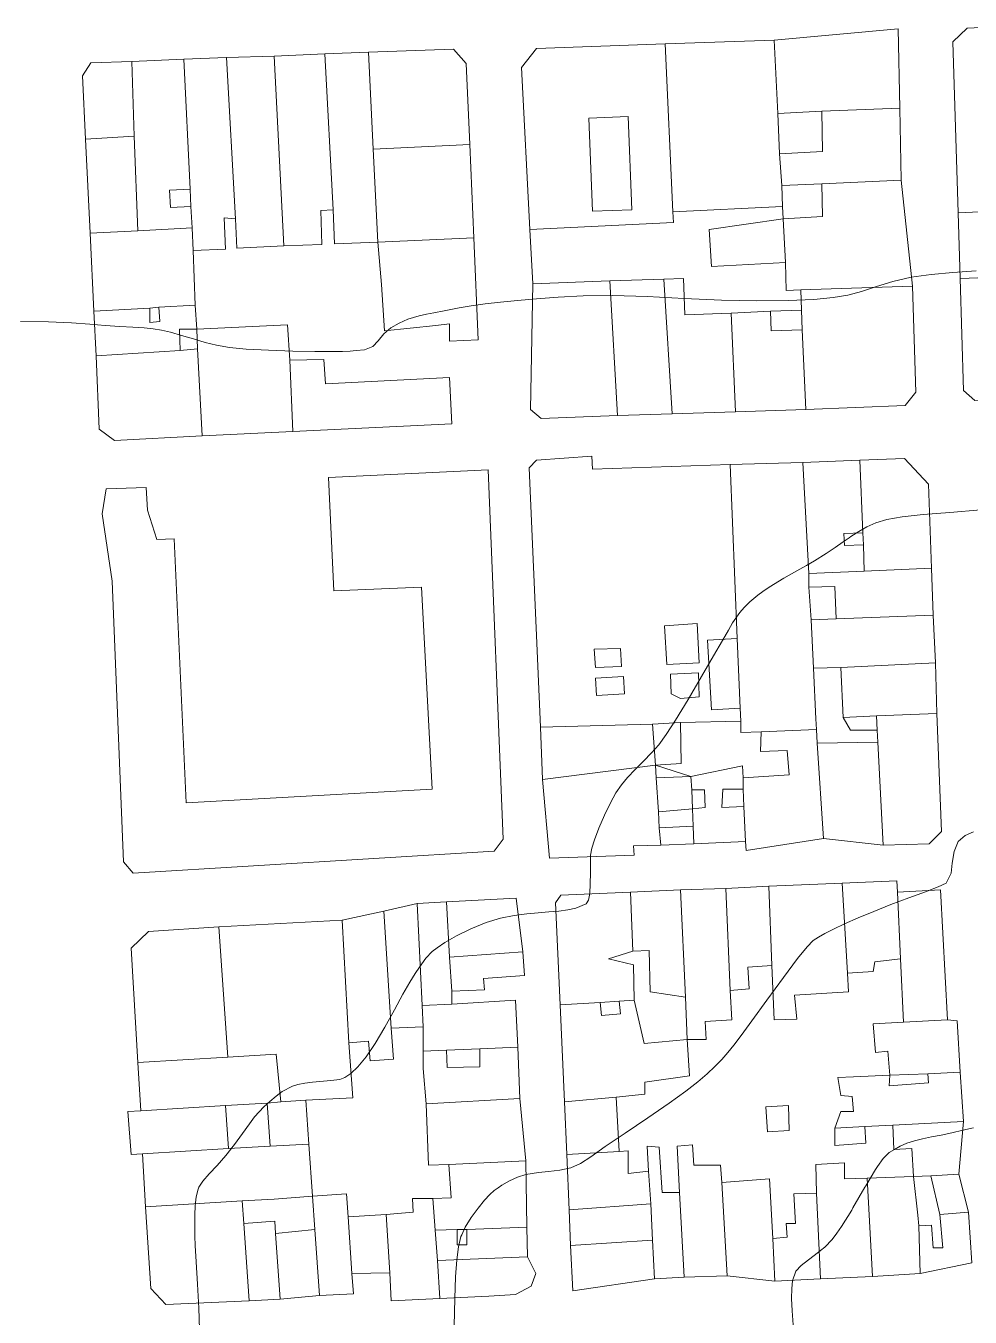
# Model space of a CAD drawing. Header units: kilometres. Extents: x 1172416 to 1173653, y 1051621 to 1052799.
# Drawn here: x 1172712.8 to 1172868.7, y 1052054.1 to 1052267.5 of the extents above; entities that cross this region are included whole.
import ezdxf

# ---------------------------------------------------------------- set-up
doc = ezdxf.new("R2010")
doc.units = ezdxf.units.KM
doc.header["$MEASUREMENT"] = 0
doc.layers.add('edificios', color=44, linetype='Continuous', lineweight=5)
doc.layers.add('terreno', color=7, linetype='Continuous')

msp = doc.modelspace()

# ---------------------------------------------------------------- linework, layer by layer
at = {"layer": 'edificios', "elevation": 50}
for points in [[(1172877.125, 1052244.625), (1172877.375, 1052237.125), (1172866.75, 1052236.625), (1172865.875, 1052264.875), (1172868.25, 1052267.125), (1172876.25, 1052267.50001), (1172877.125, 1052244.625)], [(1172836.375, 1052265.125), (1172856.875, 1052267.00001), (1172857.125, 1052253.875), (1172844.25, 1052253.375), (1172837, 1052253.00001), (1172836.375, 1052265.125)], [(1172762.125, 1052262.875), (1172769.375, 1052263.125), (1172770.125, 1052247.125), (1172770.875, 1052231.75001), (1172763.75, 1052231.50001), (1172763.5, 1052237.125), (1172762.125, 1052262.875)], [(1172769.375, 1052263.125), (1172783.375, 1052263.625), (1172785.5, 1052261.25001), (1172786.125, 1052247.875), (1172770.125, 1052247.125), (1172769.375, 1052263.125)], [(1172819.625, 1052236.75001), (1172819.75, 1052235.00001), (1172796, 1052233.875), (1172794.625, 1052260.625), (1172797.125, 1052263.75001), (1172818.375, 1052264.50001), (1172819.625, 1052236.75001)], [(1172818.375, 1052264.50001), (1172836.375, 1052265.125), (1172837, 1052253.00001), (1172837.25, 1052246.375), (1172837.625, 1052241.125), (1172837.75, 1052237.625), (1172819.625, 1052236.75001), (1172818.375, 1052264.50001)], [(1172730.625, 1052249.25001), (1172722.625, 1052248.75001), (1172722.125, 1052259.25001), (1172723.5, 1052261.375), (1172730.25, 1052261.625), (1172730.625, 1052249.25001)], [(1172730.25, 1052261.625), (1172738.875, 1052262.00001), (1172739.875, 1052240.50001), (1172736.5, 1052240.375), (1172736.625, 1052237.50001), (1172740, 1052237.625), (1172740.25, 1052234.125), (1172731.25, 1052233.625), (1172730.625, 1052249.25001), (1172730.25, 1052261.625)], [(1172738.875, 1052262.00001), (1172745.875, 1052262.25001), (1172747.375, 1052235.625), (1172745.5, 1052235.75001), (1172745.75, 1052230.625), (1172740.375, 1052230.375), (1172740.25, 1052234.125), (1172740, 1052237.625), (1172739.875, 1052240.50001), (1172738.875, 1052262.00001)], [(1172745.875, 1052262.25001), (1172753.75, 1052262.50001), (1172755.375, 1052231.125), (1172747.625, 1052230.75001), (1172747.375, 1052235.625), (1172745.875, 1052262.25001)], [(1172753.75, 1052262.50001), (1172762.125, 1052262.875), (1172763.5, 1052237.125), (1172761.5, 1052237.00001), (1172761.625, 1052231.375), (1172755.375, 1052231.125), (1172753.75, 1052262.50001)], [(1172806.375, 1052236.875), (1172812.875, 1052237.125), (1172812.25, 1052252.50001), (1172805.75, 1052252.25001), (1172806.375, 1052236.875)], [(1172806.375, 1052236.875), (1172805.75, 1052252.25001), (1172812.25, 1052252.50001), (1172812.875, 1052237.125), (1172806.375, 1052236.875)], [(1172844.25, 1052253.375), (1172844.375, 1052246.75001), (1172837.25, 1052246.375), (1172837, 1052253.00001), (1172844.25, 1052253.375)], [(1172857.125, 1052253.875), (1172857.375, 1052242.00001), (1172844.25, 1052241.375), (1172837.625, 1052241.125), (1172837.25, 1052246.375), (1172844.375, 1052246.75001), (1172844.25, 1052253.375), (1172857.125, 1052253.875)], [(1172730.625, 1052249.25001), (1172731.25, 1052233.625), (1172723.375, 1052233.25001), (1172722.625, 1052248.75001), (1172730.625, 1052249.25001)], [(1172786.125, 1052247.875), (1172786.75, 1052232.50001), (1172770.875, 1052231.75001), (1172770.125, 1052247.125), (1172786.125, 1052247.875)], [(1172857.375, 1052242.00001), (1172859.25, 1052224.50001), (1172840.75, 1052223.875), (1172838.375, 1052223.75001), (1172838.25, 1052228.375), (1172837.875, 1052235.625), (1172844.375, 1052236.00001), (1172844.25, 1052241.375), (1172857.375, 1052242.00001)], [(1172740, 1052237.625), (1172736.625, 1052237.50001), (1172736.5, 1052240.375), (1172739.875, 1052240.50001), (1172740, 1052237.625)], [(1172844.25, 1052241.375), (1172844.375, 1052236.00001), (1172837.875, 1052235.625), (1172837.75, 1052237.625), (1172837.625, 1052241.125), (1172844.25, 1052241.375)], [(1172837.75, 1052237.625), (1172837.875, 1052235.625), (1172825.625, 1052233.875), (1172826, 1052227.75001), (1172838.25, 1052228.375), (1172838.375, 1052223.75001), (1172840.75, 1052223.875), (1172840.875, 1052220.50001), (1172835.75, 1052220.375), (1172829.25, 1052220.00001), (1172821.625, 1052219.75001), (1172821.375, 1052225.75001), (1172818.125, 1052225.625), (1172809.25, 1052225.375), (1172796.5, 1052224.875), (1172796, 1052233.875), (1172819.75, 1052235.00001), (1172819.625, 1052236.75001), (1172837.75, 1052237.625)], [(1172838.25, 1052228.375), (1172826, 1052227.75001), (1172825.625, 1052233.875), (1172837.875, 1052235.625), (1172838.25, 1052228.375)], [(1172877.375, 1052237.125), (1172882.75, 1052237.375), (1172882.875, 1052235.00001), (1172883.25, 1052226.375), (1172867.125, 1052225.75001), (1172866.75, 1052236.625), (1172877.375, 1052237.125)], [(1172740.25, 1052234.125), (1172740.375, 1052230.375), (1172740.75, 1052221.375), (1172734.75, 1052221.00001), (1172733.25, 1052220.875), (1172724, 1052220.375), (1172723.375, 1052233.25001), (1172731.25, 1052233.625), (1172740.25, 1052234.125)], [(1172786.75, 1052232.50001), (1172787.5, 1052215.625), (1172782.75, 1052215.375), (1172782.75, 1052218.25001), (1172780.5, 1052218.00001), (1172772, 1052217.125), (1172771.5, 1052224.75001), (1172770.875, 1052231.75001), (1172786.75, 1052232.50001)], [(1172809.25, 1052225.375), (1172810.5, 1052203.125), (1172797.875, 1052202.625), (1172796.125, 1052204.125), (1172796.5, 1052224.875), (1172809.25, 1052225.375)], [(1172818.125, 1052225.625), (1172819.5, 1052203.375), (1172810.5, 1052203.125), (1172809.25, 1052225.375), (1172818.125, 1052225.625)], [(1172829.25, 1052220.00001), (1172830, 1052203.75001), (1172819.5, 1052203.375), (1172818.125, 1052225.625), (1172821.375, 1052225.75001), (1172821.625, 1052219.75001), (1172829.25, 1052220.00001)], [(1172883.25, 1052226.375), (1172884.125, 1052206.375), (1172869.5, 1052205.625), (1172867.625, 1052207.25001), (1172867.125, 1052225.75001), (1172883.25, 1052226.375)], [(1172859.25, 1052224.50001), (1172859.75, 1052207.00001), (1172858, 1052204.75001), (1172841.625, 1052204.125), (1172841, 1052217.25001), (1172840.875, 1052220.50001), (1172840.75, 1052223.875), (1172859.25, 1052224.50001)], [(1172740.75, 1052221.375), (1172741, 1052217.375), (1172738.125, 1052217.375), (1172738.25, 1052213.875), (1172724.375, 1052213.00001), (1172724, 1052220.375), (1172733.25, 1052220.875), (1172733.25, 1052218.50001), (1172734.875, 1052218.625), (1172734.75, 1052221.00001), (1172740.75, 1052221.375)], [(1172734.75, 1052221.00001), (1172734.875, 1052218.625), (1172733.25, 1052218.50001), (1172733.25, 1052220.875), (1172734.75, 1052221.00001)], [(1172840.875, 1052220.50001), (1172841, 1052217.25001), (1172835.875, 1052217.125), (1172835.75, 1052220.375), (1172840.875, 1052220.50001)], [(1172835.75, 1052220.375), (1172835.875, 1052217.125), (1172841, 1052217.25001), (1172841.625, 1052204.125), (1172830, 1052203.75001), (1172829.25, 1052220.00001), (1172835.75, 1052220.375)], [(1172741.125, 1052214.125), (1172738.25, 1052213.875), (1172738.125, 1052217.375), (1172741, 1052217.375), (1172741.125, 1052214.125)], [(1172741.125, 1052214.125), (1172741, 1052217.375), (1172756, 1052218.125), (1172756.375, 1052212.25001), (1172756.875, 1052200.50001), (1172741.875, 1052199.75001), (1172741.125, 1052214.125)], [(1172741.125, 1052214.125), (1172741.875, 1052199.75001), (1172727.375, 1052199.00001), (1172724.875, 1052200.875), (1172724.375, 1052213.00001), (1172738.25, 1052213.875), (1172741.125, 1052214.125)], [(1172756.375, 1052212.25001), (1172762, 1052212.375), (1172762.25, 1052208.375), (1172782.75, 1052209.375), (1172783.125, 1052201.75001), (1172756.875, 1052200.50001), (1172756.375, 1052212.25001)], [(1172829.125, 1052195.00001), (1172830.25, 1052166.25001), (1172825.375, 1052166.00001), (1172826, 1052154.50001), (1172830.75, 1052154.75001), (1172830.875, 1052152.625), (1172820.875, 1052152.375), (1172816.25, 1052152.125), (1172797.75, 1052151.625), (1172795.875, 1052194.50001), (1172797.125, 1052195.75001), (1172806.25, 1052196.375), (1172806.375, 1052194.25001), (1172829.125, 1052195.00001)], [(1172829.125, 1052195.00001), (1172841.125, 1052195.375), (1172842.125, 1052177.00001), (1172842.125, 1052174.75001), (1172842.5, 1052169.375), (1172842.875, 1052161.375), (1172843.25, 1052153.00001), (1172843.375, 1052151.25001), (1172834.25, 1052150.875), (1172830.875, 1052150.75001), (1172830.875, 1052152.625), (1172830.75, 1052154.75001), (1172830.25, 1052166.25001), (1172829.125, 1052195.00001)], [(1172841.125, 1052195.375), (1172850.5, 1052195.75001), (1172851, 1052183.75001), (1172847.875, 1052183.625), (1172848, 1052181.625), (1172851.125, 1052181.75001), (1172851.25, 1052177.375), (1172842.125, 1052177.00001), (1172841.125, 1052195.375)], [(1172851, 1052183.75001), (1172850.5, 1052195.75001), (1172857.875, 1052196.00001), (1172861.875, 1052191.75001), (1172862.375, 1052177.875), (1172851.25, 1052177.375), (1172851.125, 1052181.75001), (1172851, 1052183.75001)], [(1172730.5, 1052127.50001), (1172728.875, 1052129.375), (1172727, 1052175.75001), (1172725.375, 1052186.875), (1172726, 1052191.00001), (1172732.625, 1052191.25001), (1172732.875, 1052187.50001), (1172734.375, 1052182.625), (1172737.25, 1052182.75001), (1172739.25, 1052139.125), (1172779.875, 1052141.375), (1172778.125, 1052174.75001), (1172763.625, 1052174.125), (1172762.75, 1052192.875), (1172789.125, 1052194.125), (1172791.625, 1052133.125), (1172790.125, 1052131.125), (1172730.5, 1052127.50001)], [(1172851.125, 1052181.75001), (1172848, 1052181.625), (1172847.875, 1052183.625), (1172851, 1052183.75001), (1172851.125, 1052181.75001)], [(1172862.375, 1052177.875), (1172862.625, 1052170.125), (1172846.625, 1052169.50001), (1172846.375, 1052174.875), (1172842.125, 1052174.75001), (1172842.125, 1052177.00001), (1172851.25, 1052177.375), (1172862.375, 1052177.875)], [(1172846.625, 1052169.50001), (1172842.5, 1052169.375), (1172842.125, 1052174.75001), (1172846.375, 1052174.875), (1172846.625, 1052169.50001)], [(1172862.625, 1052170.125), (1172863, 1052162.25001), (1172847.375, 1052161.50001), (1172842.875, 1052161.375), (1172842.5, 1052169.375), (1172846.625, 1052169.50001), (1172862.625, 1052170.125)], [(1172818.625, 1052162.00001), (1172824, 1052162.25001), (1172823.625, 1052168.75001), (1172818.25, 1052168.375), (1172818.625, 1052162.00001)], [(1172818.625, 1052162.00001), (1172818.25, 1052168.375), (1172823.625, 1052168.75001), (1172824, 1052162.25001), (1172818.625, 1052162.00001)], [(1172830.75, 1052154.75001), (1172826, 1052154.50001), (1172825.375, 1052166.00001), (1172830.25, 1052166.25001), (1172830.75, 1052154.75001)], [(1172806.875, 1052161.50001), (1172811.125, 1052161.625), (1172811, 1052164.625), (1172806.625, 1052164.50001), (1172806.875, 1052161.50001)], [(1172806.875, 1052161.50001), (1172806.625, 1052164.50001), (1172811, 1052164.625), (1172811.125, 1052161.625), (1172806.875, 1052161.50001)], [(1172847.375, 1052161.50001), (1172847.75, 1052153.25001), (1172849, 1052151.125), (1172853.375, 1052151.125), (1172853.5, 1052149.125), (1172843.5, 1052149.00001), (1172843.375, 1052151.25001), (1172843.25, 1052153.00001), (1172842.875, 1052161.375), (1172847.375, 1052161.50001)], [(1172863, 1052162.25001), (1172863.25, 1052153.875), (1172853.25, 1052153.50001), (1172847.75, 1052153.25001), (1172847.375, 1052161.50001), (1172863, 1052162.25001)], [(1172807, 1052156.875), (1172811.625, 1052157.125), (1172811.5, 1052160.00001), (1172806.875, 1052159.75001), (1172807, 1052156.875)], [(1172807, 1052156.875), (1172806.875, 1052159.75001), (1172811.5, 1052160.00001), (1172811.625, 1052157.125), (1172807, 1052156.875)], [(1172820.875, 1052156.375), (1172824, 1052156.625), (1172823.875, 1052160.625), (1172819.25, 1052160.375), (1172819.375, 1052157.125), (1172820.875, 1052156.375)], [(1172820.875, 1052156.375), (1172819.375, 1052157.125), (1172819.25, 1052160.375), (1172823.875, 1052160.625), (1172824, 1052156.625), (1172820.875, 1052156.375)], [(1172816.25, 1052152.125), (1172816.75, 1052145.375), (1172798.125, 1052143.00001), (1172797.75, 1052151.625), (1172816.25, 1052152.125)], [(1172820.875, 1052152.375), (1172821, 1052145.625), (1172816.75, 1052145.375), (1172816.25, 1052152.125), (1172820.875, 1052152.375)], [(1172830.875, 1052152.625), (1172830.875, 1052150.75001), (1172834.25, 1052150.875), (1172834.125, 1052147.625), (1172838.5, 1052147.75001), (1172838.875, 1052143.75001), (1172831.25, 1052143.25001), (1172831.125, 1052145.25001), (1172822.625, 1052143.50001), (1172816.75, 1052145.375), (1172821, 1052145.625), (1172820.875, 1052152.375), (1172830.875, 1052152.625)], [(1172853.25, 1052153.50001), (1172853.375, 1052151.125), (1172849, 1052151.125), (1172847.75, 1052153.25001), (1172853.25, 1052153.50001)], [(1172863.25, 1052153.875), (1172864, 1052134.375), (1172862, 1052132.375), (1172854.375, 1052132.125), (1172853.5, 1052149.125), (1172853.375, 1052151.125), (1172853.25, 1052153.50001), (1172863.25, 1052153.875)], [(1172843.375, 1052151.25001), (1172843.5, 1052149.00001), (1172844.5, 1052133.25001), (1172831.75, 1052131.25001), (1172831.625, 1052132.75001), (1172831.375, 1052138.50001), (1172831.25, 1052141.375), (1172831.25, 1052143.25001), (1172838.875, 1052143.75001), (1172838.5, 1052147.75001), (1172834.125, 1052147.625), (1172834.25, 1052150.875), (1172843.375, 1052151.25001)], [(1172853.5, 1052149.125), (1172854.375, 1052132.125), (1172844.5, 1052133.25001), (1172843.5, 1052149.00001), (1172853.5, 1052149.125)], [(1172816.75, 1052145.375), (1172816.875, 1052143.25001), (1172817.25, 1052137.625), (1172817.375, 1052135.00001), (1172817.625, 1052132.125), (1172813.125, 1052132.00001), (1172813.25, 1052130.50001), (1172799.25, 1052130.00001), (1172798.125, 1052143.00001), (1172816.75, 1052145.375)], [(1172822.625, 1052143.50001), (1172816.875, 1052143.25001), (1172816.75, 1052145.375), (1172822.625, 1052143.50001)], [(1172831.25, 1052143.25001), (1172831.25, 1052141.375), (1172827.875, 1052141.375), (1172827.75, 1052138.375), (1172831.375, 1052138.50001), (1172831.625, 1052132.75001), (1172823.125, 1052132.375), (1172823, 1052135.25001), (1172822.875, 1052138.125), (1172825, 1052138.375), (1172824.875, 1052141.25001), (1172822.75, 1052141.25001), (1172822.625, 1052143.50001), (1172831.125, 1052145.25001), (1172831.25, 1052143.25001)], [(1172822.625, 1052143.50001), (1172822.75, 1052141.25001), (1172822.875, 1052138.125), (1172817.25, 1052137.625), (1172816.875, 1052143.25001), (1172822.625, 1052143.50001)], [(1172822.875, 1052138.125), (1172822.75, 1052141.25001), (1172824.875, 1052141.25001), (1172825, 1052138.375), (1172822.875, 1052138.125)], [(1172831.375, 1052138.50001), (1172827.75, 1052138.375), (1172827.875, 1052141.375), (1172831.25, 1052141.375), (1172831.375, 1052138.50001)], [(1172822.875, 1052138.125), (1172823, 1052135.25001), (1172817.375, 1052135.00001), (1172817.25, 1052137.625), (1172822.875, 1052138.125)], [(1172823, 1052135.25001), (1172823.125, 1052132.375), (1172817.625, 1052132.125), (1172817.375, 1052135.00001), (1172823, 1052135.25001)], [(1172813, 1052114.625), (1172809, 1052113.375), (1172813.125, 1052112.375), (1172813.25, 1052106.50001), (1172810.75, 1052106.375), (1172807.625, 1052106.125), (1172801, 1052105.75001), (1172800.25, 1052122.625), (1172801.125, 1052123.875), (1172812.625, 1052124.375), (1172813, 1052114.625)], [(1172812.625, 1052124.375), (1172820.875, 1052124.75001), (1172821.75, 1052107.00001), (1172815.875, 1052107.875), (1172815.75, 1052114.75001), (1172813, 1052114.625), (1172812.625, 1052124.375)], [(1172820.875, 1052124.75001), (1172828.375, 1052125.00001), (1172829.125, 1052108.125), (1172829.375, 1052103.25001), (1172825, 1052103.00001), (1172825.125, 1052100.00001), (1172822, 1052100.00001), (1172821.75, 1052107.00001), (1172820.875, 1052124.75001)], [(1172828.375, 1052125.00001), (1172835.5, 1052125.375), (1172836, 1052112.25001), (1172832, 1052112.00001), (1172832.25, 1052108.375), (1172829.125, 1052108.125), (1172828.375, 1052125.00001)], [(1172835.5, 1052125.375), (1172847.625, 1052125.875), (1172848.5, 1052111.00001), (1172848.625, 1052107.875), (1172839.75, 1052107.375), (1172840.125, 1052103.375), (1172836.375, 1052103.25001), (1172836, 1052112.25001), (1172835.5, 1052125.375)], [(1172847.625, 1052125.875), (1172856.625, 1052126.25001), (1172856.75, 1052124.375), (1172857.25, 1052113.375), (1172853, 1052112.875), (1172852.75, 1052111.25001), (1172848.5, 1052111.00001), (1172847.625, 1052125.875)], [(1172856.75, 1052124.375), (1172863.875, 1052124.75001), (1172865, 1052103.25001), (1172857.75, 1052102.875), (1172857.25, 1052113.375), (1172856.75, 1052124.375)], [(1172771.875, 1052121.25001), (1172777.375, 1052122.50001), (1172778.25, 1052105.625), (1172778.375, 1052102.125), (1172773.125, 1052101.875), (1172771.875, 1052121.25001)], [(1172777.375, 1052122.50001), (1172782.25, 1052122.75001), (1172782.75, 1052113.625), (1172783.125, 1052108.00001), (1172783.125, 1052105.875), (1172778.25, 1052105.625), (1172777.375, 1052122.50001)], [(1172782.25, 1052122.75001), (1172793.75, 1052123.375), (1172794.875, 1052114.50001), (1172782.75, 1052113.625), (1172782.25, 1052122.75001)], [(1172765, 1052119.75001), (1172771.875, 1052121.25001), (1172773.125, 1052101.875), (1172773.5, 1052096.75001), (1172769.625, 1052096.50001), (1172769.375, 1052099.75001), (1172766.125, 1052099.50001), (1172765, 1052119.75001)], [(1172746.125, 1052097.125), (1172731.25, 1052096.25001), (1172730.125, 1052115.125), (1172733, 1052117.875), (1172744.625, 1052118.625), (1172746.125, 1052097.125)], [(1172744.625, 1052118.625), (1172765, 1052119.75001), (1172766.125, 1052099.50001), (1172766.75, 1052090.375), (1172759, 1052090.00001), (1172754.875, 1052089.75001), (1172754.125, 1052097.625), (1172746.125, 1052097.125), (1172744.625, 1052118.625)], [(1172794.875, 1052114.50001), (1172795.125, 1052110.625), (1172788.375, 1052110.125), (1172788.5, 1052108.25001), (1172783.125, 1052108.00001), (1172782.75, 1052113.625), (1172794.875, 1052114.50001)], [(1172821.75, 1052107.00001), (1172822, 1052100.00001), (1172814.875, 1052099.375), (1172813.25, 1052106.50001), (1172813.125, 1052112.375), (1172809, 1052113.375), (1172813, 1052114.625), (1172815.75, 1052114.75001), (1172815.875, 1052107.875), (1172821.75, 1052107.00001)], [(1172857.25, 1052113.375), (1172857.75, 1052102.875), (1172852.75, 1052102.625), (1172853.125, 1052097.875), (1172855.125, 1052098.125), (1172855.5, 1052094.125), (1172849.5, 1052093.875), (1172846.875, 1052093.75001), (1172847.375, 1052090.75001), (1172849.25, 1052090.625), (1172849.5, 1052088.125), (1172847.375, 1052088.125), (1172846.375, 1052085.375), (1172846.375, 1052082.50001), (1172851.5, 1052082.875), (1172851.375, 1052085.625), (1172856, 1052085.875), (1172856.125, 1052081.875), (1172859.125, 1052082.00001), (1172859.375, 1052077.375), (1172851.75, 1052077.125), (1172848, 1052077.00001), (1172848, 1052079.625), (1172843.25, 1052079.375), (1172843.375, 1052074.625), (1172839.625, 1052074.50001), (1172839.875, 1052069.625), (1172838.375, 1052069.625), (1172838.5, 1052067.375), (1172836.125, 1052067.125), (1172835.625, 1052077.00001), (1172827.75, 1052076.375), (1172827.5, 1052079.25001), (1172823.125, 1052079.25001), (1172822.875, 1052082.625), (1172820.375, 1052082.375), (1172820.75, 1052074.75001), (1172817.875, 1052074.75001), (1172817.375, 1052082.25001), (1172815.375, 1052082.375), (1172815.625, 1052078.25001), (1172812.25, 1052077.875), (1172812.25, 1052081.625), (1172810.75, 1052081.50001), (1172810.25, 1052090.50001), (1172815, 1052091.00001), (1172815, 1052093.00001), (1172822.375, 1052094.00001), (1172822, 1052100.00001), (1172825.125, 1052100.00001), (1172825, 1052103.00001), (1172829.375, 1052103.25001), (1172829.125, 1052108.125), (1172832.25, 1052108.375), (1172832, 1052112.00001), (1172836, 1052112.25001), (1172836.375, 1052103.25001), (1172840.125, 1052103.375), (1172839.75, 1052107.375), (1172848.625, 1052107.875), (1172848.5, 1052111.00001), (1172852.75, 1052111.25001), (1172853, 1052112.875), (1172857.25, 1052113.375)], [(1172783.125, 1052105.875), (1172793.625, 1052106.50001), (1172794, 1052098.75001), (1172787.75, 1052098.50001), (1172782.25, 1052098.25001), (1172778.375, 1052098.125), (1172778.375, 1052102.125), (1172778.25, 1052105.625), (1172783.125, 1052105.875)], [(1172813.25, 1052106.50001), (1172814.875, 1052099.375), (1172822, 1052100.00001), (1172822.375, 1052094.00001), (1172815, 1052093.00001), (1172815, 1052091.00001), (1172810.25, 1052090.50001), (1172801.75, 1052089.75001), (1172801, 1052105.75001), (1172807.625, 1052106.125), (1172807.875, 1052104.00001), (1172811, 1052104.25001), (1172810.75, 1052106.375), (1172813.25, 1052106.50001)], [(1172810.75, 1052106.375), (1172811, 1052104.25001), (1172807.875, 1052104.00001), (1172807.625, 1052106.125), (1172810.75, 1052106.375)], [(1172865, 1052103.25001), (1172866.625, 1052103.125), (1172867.125, 1052094.625), (1172861.75, 1052094.375), (1172855.5, 1052094.125), (1172855.125, 1052098.125), (1172853.125, 1052097.875), (1172852.75, 1052102.625), (1172857.75, 1052102.875), (1172865, 1052103.25001)], [(1172778.375, 1052102.125), (1172778.375, 1052098.125), (1172778.375, 1052095.25001), (1172778.875, 1052089.375), (1172779.25, 1052079.25001), (1172782.625, 1052079.375), (1172783, 1052073.875), (1172780, 1052073.75001), (1172776.625, 1052073.75001), (1172776.75, 1052071.50001), (1172772.25, 1052071.125), (1172766, 1052070.75001), (1172765.75, 1052074.50001), (1172760.125, 1052074.125), (1172759.5, 1052082.75001), (1172759, 1052090.00001), (1172766.75, 1052090.375), (1172766.125, 1052099.50001), (1172769.375, 1052099.75001), (1172769.625, 1052096.50001), (1172773.5, 1052096.75001), (1172773.125, 1052101.875), (1172778.375, 1052102.125)], [(1172746.125, 1052097.125), (1172754.125, 1052097.625), (1172754.875, 1052089.75001), (1172752.625, 1052089.50001), (1172745.75, 1052089.125), (1172731.75, 1052088.25001), (1172731.25, 1052096.25001), (1172746.125, 1052097.125)], [(1172794, 1052098.75001), (1172794.375, 1052090.25001), (1172778.875, 1052089.375), (1172778.375, 1052095.25001), (1172778.375, 1052098.125), (1172782.25, 1052098.25001), (1172782.375, 1052095.375), (1172787.75, 1052095.50001), (1172787.75, 1052098.50001), (1172794, 1052098.75001)], [(1172787.75, 1052098.50001), (1172787.75, 1052095.50001), (1172782.375, 1052095.375), (1172782.25, 1052098.25001), (1172787.75, 1052098.50001)], [(1172867.125, 1052094.625), (1172867.625, 1052086.50001), (1172856, 1052085.875), (1172851.375, 1052085.625), (1172846.375, 1052085.375), (1172847.375, 1052088.125), (1172849.5, 1052088.125), (1172849.25, 1052090.625), (1172847.375, 1052090.75001), (1172846.875, 1052093.75001), (1172849.5, 1052093.875), (1172855.5, 1052094.125), (1172855.375, 1052092.375), (1172861.875, 1052092.875), (1172861.75, 1052094.375), (1172867.125, 1052094.625)], [(1172861.75, 1052094.375), (1172861.875, 1052092.875), (1172855.375, 1052092.375), (1172855.5, 1052094.125), (1172861.75, 1052094.375)], [(1172794.375, 1052090.25001), (1172795.375, 1052080.00001), (1172782.625, 1052079.375), (1172779.25, 1052079.25001), (1172778.875, 1052089.375), (1172794.375, 1052090.25001)], [(1172810.25, 1052090.50001), (1172810.75, 1052081.50001), (1172802.125, 1052081.00001), (1172801.75, 1052089.75001), (1172810.25, 1052090.50001)], [(1172745.75, 1052089.125), (1172746.25, 1052082.00001), (1172732, 1052081.125), (1172730.125, 1052081.00001), (1172729.625, 1052088.125), (1172731.75, 1052088.25001), (1172745.75, 1052089.125)], [(1172752.625, 1052089.50001), (1172753.125, 1052082.375), (1172746.25, 1052082.00001), (1172745.75, 1052089.125), (1172752.625, 1052089.50001)], [(1172759, 1052090.00001), (1172759.5, 1052082.75001), (1172753.125, 1052082.375), (1172752.625, 1052089.50001), (1172754.875, 1052089.75001), (1172759, 1052090.00001)], [(1172835.25, 1052084.75001), (1172838.875, 1052085.00001), (1172838.75, 1052089.125), (1172835, 1052088.875), (1172835.25, 1052084.75001)], [(1172835.25, 1052084.75001), (1172835, 1052088.875), (1172838.75, 1052089.125), (1172838.875, 1052085.00001), (1172835.25, 1052084.75001)], [(1172867.625, 1052086.50001), (1172866.875, 1052077.75001), (1172862.25, 1052077.50001), (1172859.375, 1052077.375), (1172859.125, 1052082.00001), (1172856.125, 1052081.875), (1172856, 1052085.875), (1172867.625, 1052086.50001)], [(1172851.375, 1052085.625), (1172851.5, 1052082.875), (1172846.375, 1052082.50001), (1172846.375, 1052085.375), (1172851.375, 1052085.625)], [(1172759.5, 1052082.75001), (1172760.125, 1052074.125), (1172753.75, 1052073.625), (1172748.5, 1052073.375), (1172732.5, 1052072.375), (1172732, 1052081.125), (1172746.25, 1052082.00001), (1172753.125, 1052082.375), (1172759.5, 1052082.75001)], [(1172820.75, 1052074.75001), (1172821.5, 1052060.75001), (1172816.625, 1052060.50001), (1172816.25, 1052066.875), (1172816, 1052072.875), (1172815.625, 1052078.25001), (1172815.375, 1052082.375), (1172817.375, 1052082.25001), (1172817.875, 1052074.75001), (1172820.75, 1052074.75001)], [(1172827.75, 1052076.375), (1172828.625, 1052061.00001), (1172821.5, 1052060.75001), (1172820.75, 1052074.75001), (1172820.375, 1052082.375), (1172822.875, 1052082.625), (1172823.125, 1052079.25001), (1172827.5, 1052079.25001), (1172827.75, 1052076.375)], [(1172795.375, 1052080.00001), (1172795.5, 1052069.00001), (1172785.625, 1052068.625), (1172784, 1052068.625), (1172780.375, 1052068.50001), (1172780, 1052073.75001), (1172783, 1052073.875), (1172782.625, 1052079.375), (1172795.375, 1052080.00001)], [(1172810.75, 1052081.50001), (1172812.25, 1052081.625), (1172812.25, 1052077.875), (1172815.625, 1052078.25001), (1172816, 1052072.875), (1172802.5, 1052071.875), (1172802.125, 1052081.00001), (1172810.75, 1052081.50001)], [(1172851.75, 1052077.125), (1172852.625, 1052060.875), (1172844, 1052060.50001), (1172843.375, 1052074.625), (1172843.25, 1052079.375), (1172848, 1052079.625), (1172848, 1052077.00001), (1172851.75, 1052077.125)], [(1172862.25, 1052077.50001), (1172863.75, 1052071.125), (1172864.25, 1052065.625), (1172862.625, 1052065.625), (1172862.375, 1052069.375), (1172860.25, 1052069.25001), (1172860.125, 1052071.00001), (1172859.375, 1052077.375), (1172862.25, 1052077.50001)], [(1172866.875, 1052077.75001), (1172868.5, 1052071.50001), (1172863.75, 1052071.125), (1172862.25, 1052077.50001), (1172866.875, 1052077.75001)], [(1172836.125, 1052067.125), (1172836.5, 1052060.125), (1172828.625, 1052061.00001), (1172827.75, 1052076.375), (1172835.625, 1052077.00001), (1172836.125, 1052067.125)], [(1172859.375, 1052077.375), (1172860.125, 1052071.00001), (1172860.25, 1052069.25001), (1172860.5, 1052061.375), (1172852.625, 1052060.875), (1172851.75, 1052077.125), (1172859.375, 1052077.375)], [(1172748.5, 1052073.375), (1172748.75, 1052069.625), (1172749.625, 1052056.875), (1172735.875, 1052056.25001), (1172733.375, 1052058.875), (1172732.5, 1052072.375), (1172748.5, 1052073.375)], [(1172760.125, 1052074.125), (1172760.5, 1052068.625), (1172754, 1052068.00001), (1172753.875, 1052070.00001), (1172748.75, 1052069.625), (1172748.5, 1052073.375), (1172753.75, 1052073.625), (1172760.125, 1052074.125)], [(1172766, 1052070.75001), (1172766.625, 1052061.375), (1172766.875, 1052058.00001), (1172761.25, 1052057.75001), (1172760.5, 1052068.625), (1172760.125, 1052074.125), (1172765.75, 1052074.50001), (1172766, 1052070.75001)], [(1172780, 1052073.75001), (1172780.375, 1052068.50001), (1172780.75, 1052063.50001), (1172781.125, 1052057.25001), (1172773.125, 1052056.875), (1172772.875, 1052061.50001), (1172772.25, 1052071.125), (1172776.75, 1052071.50001), (1172776.625, 1052073.75001), (1172780, 1052073.75001)], [(1172843.375, 1052074.625), (1172844, 1052060.50001), (1172836.5, 1052060.125), (1172836.125, 1052067.125), (1172838.5, 1052067.375), (1172838.375, 1052069.625), (1172839.875, 1052069.625), (1172839.625, 1052074.50001), (1172843.375, 1052074.625)], [(1172772.25, 1052071.125), (1172772.875, 1052061.50001), (1172766.625, 1052061.375), (1172766, 1052070.75001), (1172772.25, 1052071.125)], [(1172816, 1052072.875), (1172816.25, 1052066.875), (1172802.75, 1052066.00001), (1172802.5, 1052071.875), (1172816, 1052072.875)], [(1172868.5, 1052071.50001), (1172869, 1052063.125), (1172860.5, 1052061.375), (1172860.25, 1052069.25001), (1172862.375, 1052069.375), (1172862.625, 1052065.625), (1172864.25, 1052065.625), (1172863.75, 1052071.125), (1172868.5, 1052071.50001)], [(1172754, 1052068.00001), (1172754.75, 1052057.125), (1172749.625, 1052056.875), (1172748.75, 1052069.625), (1172753.875, 1052070.00001), (1172754, 1052068.00001)], [(1172795.5, 1052069.00001), (1172795.625, 1052064.125), (1172780.75, 1052063.50001), (1172780.375, 1052068.50001), (1172784, 1052068.625), (1172784, 1052066.125), (1172785.625, 1052066.125), (1172785.625, 1052068.625), (1172795.5, 1052069.00001)], [(1172760.5, 1052068.625), (1172761.25, 1052057.75001), (1172754.75, 1052057.125), (1172754, 1052068.00001), (1172760.5, 1052068.625)], [(1172785.625, 1052068.625), (1172785.625, 1052066.125), (1172784, 1052066.125), (1172784, 1052068.625), (1172785.625, 1052068.625)], [(1172816.25, 1052066.875), (1172816.625, 1052060.50001), (1172803.125, 1052058.50001), (1172802.75, 1052066.00001), (1172816.25, 1052066.875)], [(1172795.625, 1052064.125), (1172797, 1052061.375), (1172796.25, 1052059.25001), (1172793.625, 1052057.875), (1172789.25, 1052057.625), (1172781.125, 1052057.25001), (1172780.75, 1052063.50001), (1172795.625, 1052064.125)]]:
    msp.add_lwpolyline(points, dxfattribs=at)
at = {"layer": 'terreno', "lineweight": 0, "ltscale": 2090}
for points, elevation in [([(1172869.73262, 1052227.03854), (1172865.86779, 1052226.73263), (1172862.29798, 1052226.4251), (1172859.0089, 1052225.96385), (1172855.991, 1052225.25284), (1172853.25071, 1052224.4151), (1172850.79821, 1052223.6237), (1172848.55588, 1052223.01729), (1172846.10469, 1052222.59091), (1172842.93983, 1052222.29926), (1172838.68642, 1052222.11356), (1172833.50135, 1052222.05656), (1172827.66847, 1052222.16557), (1172821.49779, 1052222.44304), (1172815.37894, 1052222.75974), (1172809.72268, 1052222.95258), (1172804.84661, 1052222.90202), (1172800.69439, 1052222.67679), (1172797.11749, 1052222.38822), (1172793.97551, 1052222.12467), (1172791.1765, 1052221.8717), (1172788.63666, 1052221.58692), (1172786.31807, 1052221.25018), (1172784.35951, 1052220.91209), (1172781.85657, 1052220.43347), (1172780.13402, 1052220.09648), (1172778.9191, 1052219.84484), (1172777.70832, 1052219.56723), (1172775.86677, 1052219.01067), (1172774.40658, 1052218.38287), (1172773.06015, 1052217.59359), (1172771.91668, 1052216.60024), (1172770.94382, 1052215.47266), (1172770.0742, 1052214.51457), (1172768.69259, 1052213.98115), (1172767.31416, 1052213.83876), (1172766.33339, 1052213.77521), (1172765.04258, 1052213.71525), (1172763.19666, 1052213.6757), (1172760.51046, 1052213.68127), (1172756.86991, 1052213.75042), (1172752.84403, 1052213.88681), (1172749.16884, 1052214.09282), (1172746.38937, 1052214.37096), (1172744.27254, 1052214.73619), (1172742.39225, 1052215.20452), (1172740.42251, 1052215.77245), (1172738.45066, 1052216.36136), (1172736.66418, 1052216.87212), (1172735.17743, 1052217.23026), (1172733.80429, 1052217.45792), (1172732.28852, 1052217.60392), (1172730.4289, 1052217.71332), (1172728.26024, 1052217.82529), (1172725.87538, 1052217.97627), (1172723.30026, 1052218.18637), (1172720.28805, 1052218.40644), (1172716.52205, 1052218.57203), (1172711.89346, 1052218.63462)], 40), ([(1172741.43245, 1052052.18378), (1172741.33247, 1052055.63853), (1172741.10809, 1052059.60874), (1172740.87912, 1052063.27292), (1172740.73755, 1052065.98843), (1172740.68508, 1052067.55627), (1172740.67488, 1052067.86126), (1172740.65778, 1052069.18026), (1172740.66516, 1052071.04141), (1172740.72325, 1052072.53577), (1172740.86837, 1052074.02455), (1172741.24783, 1052075.31426), (1172741.34099, 1052075.63084), (1172741.97846, 1052076.61684), (1172743.01702, 1052077.80572), (1172744.34659, 1052079.21596), (1172745.80611, 1052080.85281), (1172747.24873, 1052082.68061), (1172748.57141, 1052084.49984), (1172749.6872, 1052086.0711), (1172750.54991, 1052087.22617), (1172751.28992, 1052088.10165), (1172752.08624, 1052088.90538), (1172753.06021, 1052089.79195), (1172754.12014, 1052090.68391), (1172755.12168, 1052091.44758), (1172756.77666, 1052092.3373), (1172757.70059, 1052092.58359), (1172758.84871, 1052092.78791), (1172760.10602, 1052092.95674), (1172761.3005, 1052093.08328), (1172763.14593, 1052093.23183), (1172764.64708, 1052093.43778), (1172765.46065, 1052093.75757), (1172766.42468, 1052094.41206), (1172767.59958, 1052095.53058), (1172768.96409, 1052097.16799), (1172770.47505, 1052099.36011), (1172772.07063, 1052102.06568), (1172773.63548, 1052104.9291), (1172775.03261, 1052107.51473), (1172776.16155, 1052109.48907), (1172777.04998, 1052110.91827), (1172777.75818, 1052111.96762), (1172778.85642, 1052113.44479), (1172779.88033, 1052114.55759), (1172780.67545, 1052115.18931), (1172781.96667, 1052116.02635), (1172783.9027, 1052117.12738), (1172786.27534, 1052118.31843), (1172788.78666, 1052119.3641), (1172791.18846, 1052120.08727), (1172793.42856, 1052120.52965), (1172795.5035, 1052120.78928), (1172797.41284, 1052120.95713), (1172799.17334, 1052121.09028), (1172800.80675, 1052121.23984), (1172802.3139, 1052121.44582), (1172803.62475, 1052121.71091), (1172805.32554, 1052122.42782), (1172805.71663, 1052123.06367), (1172805.91071, 1052124.12864), (1172805.99136, 1052125.71811), (1172806.01091, 1052127.54432), (1172806.01214, 1052129.22343), (1172806.05224, 1052130.5017), (1172806.23298, 1052131.6406), (1172806.66655, 1052133.0347), (1172807.42076, 1052134.94531), (1172808.37079, 1052137.11286), (1172809.34943, 1052139.14952), (1172810.238, 1052140.76772), (1172811.12697, 1052142.08492), (1172812.1573, 1052143.32177), (1172813.41924, 1052144.6497), (1172814.79692, 1052146.03416), (1172816.12271, 1052147.39437), (1172817.3036, 1052148.73293), (1172818.53799, 1052150.39174), (1172820.09797, 1052152.79911), (1172822.14244, 1052156.18278), (1172824.372, 1052159.98235), (1172826.37014, 1052163.43782), (1172827.82255, 1052165.9627), (1172828.80871, 1052167.67036), (1172829.5093, 1052168.84969), (1172830.68445, 1052170.56223), (1172831.39769, 1052171.38459), (1172832.35333, 1052172.34006), (1172833.68723, 1052173.4613), (1172834.5116, 1052174.03917), (1172835.53933, 1052174.75997), (1172837.95473, 1052176.22223), (1172840.59793, 1052177.72756), (1172841.69808, 1052178.3577), (1172843.03961, 1052179.12595), (1172844.95726, 1052180.3079), (1172846.45871, 1052181.3149), (1172847.75857, 1052182.22798), (1172848.74846, 1052182.9106), (1172849.03757, 1052183.10996), (1172850.34278, 1052183.94605), (1172851.68835, 1052184.70533), (1172853.14041, 1052185.36209), (1172854.97197, 1052185.91559), (1172857.51001, 1052186.37337), (1172861.00247, 1052186.75255), (1172865.38106, 1052187.11984), (1172870.4984, 1052187.54954)], 40), ([(1172783.4947, 1052052.70639), (1172783.60985, 1052057.21521), (1172783.7462, 1052060.81707), (1172783.93126, 1052063.6161), (1172784.20144, 1052065.74449), (1172784.63857, 1052067.45161), (1172784.77578, 1052067.76043), (1172785.3314, 1052069.01092), (1172786.32401, 1052070.62161), (1172787.46189, 1052072.17599), (1172788.54288, 1052073.49006), (1172789.41258, 1052074.43115), (1172790.11466, 1052075.07344), (1172790.78344, 1052075.54368), (1172791.36168, 1052075.95027), (1172792.64747, 1052076.66026), (1172793.97874, 1052077.27046), (1172795.34166, 1052077.73678), (1172797.42533, 1052078.05545), (1172799.09179, 1052078.19416), (1172800.98288, 1052078.41593), (1172802.79711, 1052078.82535), (1172804.36693, 1052079.53265), (1172806.07182, 1052080.65862), (1172808.42727, 1052082.32662), (1172811.74608, 1052084.57612), (1172815.52064, 1052087.09773), (1172819.04178, 1052089.49618), (1172821.75784, 1052091.46287), (1172823.75966, 1052093.04523), (1172825.29959, 1052094.37944), (1172826.59208, 1052095.5855), (1172827.71987, 1052096.72679), (1172828.72973, 1052097.85153), (1172829.71019, 1052099.06315), (1172830.92972, 1052100.6939), (1172832.69757, 1052103.12923), (1172835.16893, 1052106.54488), (1172837.88886, 1052110.2717), (1172840.24742, 1052113.42683), (1172841.80656, 1052115.36216), (1172842.811, 1052116.36286), (1172843.67734, 1052116.94692), (1172844.76063, 1052117.54796), (1172846.1794, 1052118.26658), (1172847.99158, 1052119.11902), (1172850.22915, 1052120.10843), (1172852.81928, 1052121.19348), (1172855.66225, 1052122.32171), (1172858.6143, 1052123.43143), (1172861.34683, 1052124.43714), (1172863.48523, 1052125.24509), (1172864.76658, 1052125.83406), (1172865.62182, 1052127.52512), (1172865.77918, 1052129.17896), (1172866.08539, 1052131.0815), (1172866.7578, 1052132.72972), (1172867.91614, 1052133.75414), (1172869.28866, 1052134.31052)], 30), ([(1172839.48954, 1052052.86443), (1172839.3177, 1052055.2078), (1172839.23726, 1052057.24554), (1172839.26256, 1052058.90977), (1172839.40179, 1052060.1615), (1172839.95957, 1052061.72717), (1172840.81431, 1052062.6622), (1172842.04399, 1052063.61393), (1172843.71616, 1052064.89575), (1172844.03897, 1052065.15827), (1172844.7354, 1052065.72453), (1172845.96755, 1052067.00531), (1172846.73306, 1052068.04672), (1172847.50994, 1052069.10357), (1172849.18038, 1052071.83949), (1172849.39279, 1052072.18748), (1172851.36605, 1052075.61783), (1172851.48841, 1052075.82423), (1172853.10857, 1052078.55708), (1172853.4543, 1052079.04971), (1172854.39221, 1052080.38214), (1172855.35585, 1052081.33666), (1172856.23039, 1052081.87875), (1172857.20614, 1052082.38229), (1172858.3139, 1052082.87744), (1172859.54401, 1052083.30717), (1172860.88956, 1052083.63741), (1172862.36234, 1052083.92123), (1172863.974, 1052084.23272), (1172865.72231, 1052084.62282), (1172867.52649, 1052085.0422), (1172869.28687, 1052085.41637)], 20)]:
    msp.add_lwpolyline(points, dxfattribs=dict(at, elevation=elevation))

doc.saveas('drawing.dxf')
